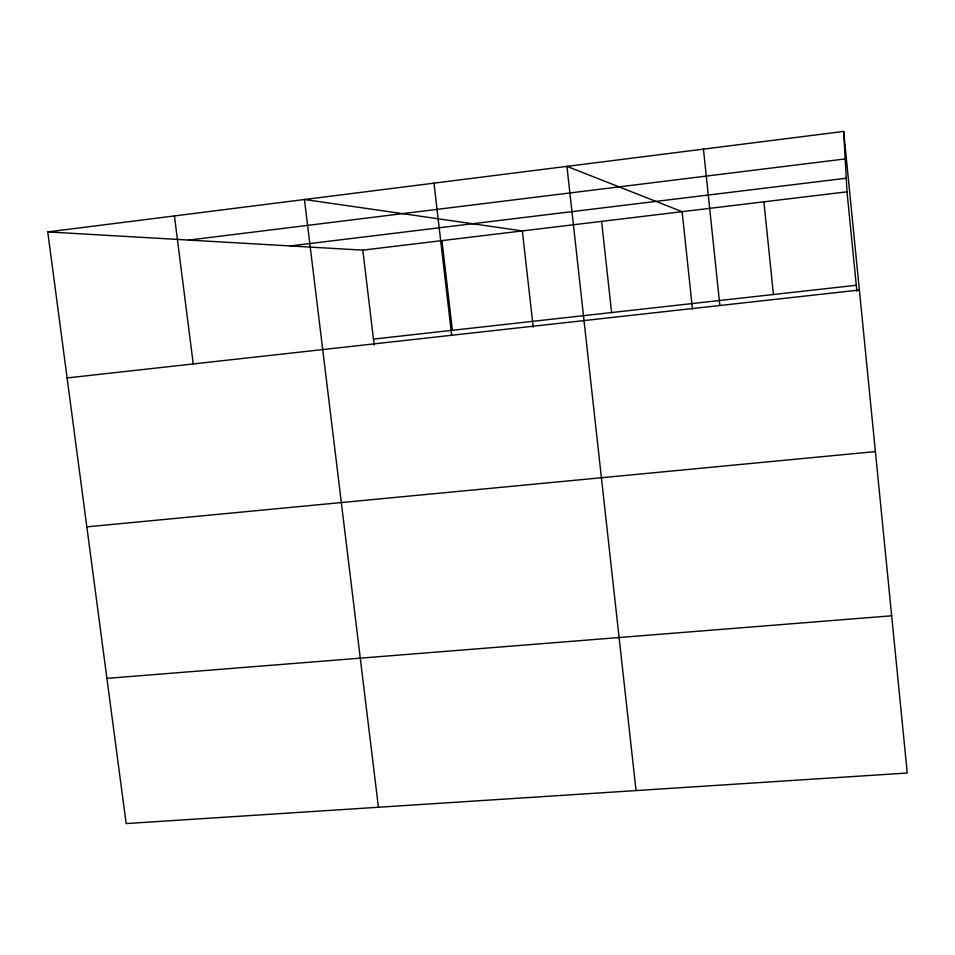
<?xml version="1.0" encoding="UTF-8"?>
<svg xmlns="http://www.w3.org/2000/svg" width="955" height="955" viewBox="0 0 955 955"><rect width="100%" height="100%" fill="white"/><g stroke="black" fill="none" stroke-linecap="round" stroke-linejoin="round"><path stroke-width="1.43" d="M47.75 231.922L843.659 131.42L907.25 773.025L126.156 823.58L47.75 231.922L362.816 250.138L847.001 191.812L843.659 131.42M188.732 240.075L845.187 158.924M290.189 245.948L846.249 178.227M373.453 339.097L856.277 285.27M67.101 377.941L859.381 290.022M86.833 526.862L875.389 451.584M106.912 678.36L891.672 615.796M174.419 215.925L193.244 363.951M378.419 807.25L304.454 199.5L522.349 230.919L533.212 327.243M362.816 250.138L374.157 344.97M441.95 240.612L452.372 330.299M433.988 183.145L451.679 335.265M636.042 790.585L566.948 166.361L682.121 211.676L692.506 309.48M601.614 221.381L611.594 312.548M703.453 149.123L719.867 305.505M763.904 201.827L773.431 294.51M847.001 191.812L856.862 291.168"/></g></svg>
